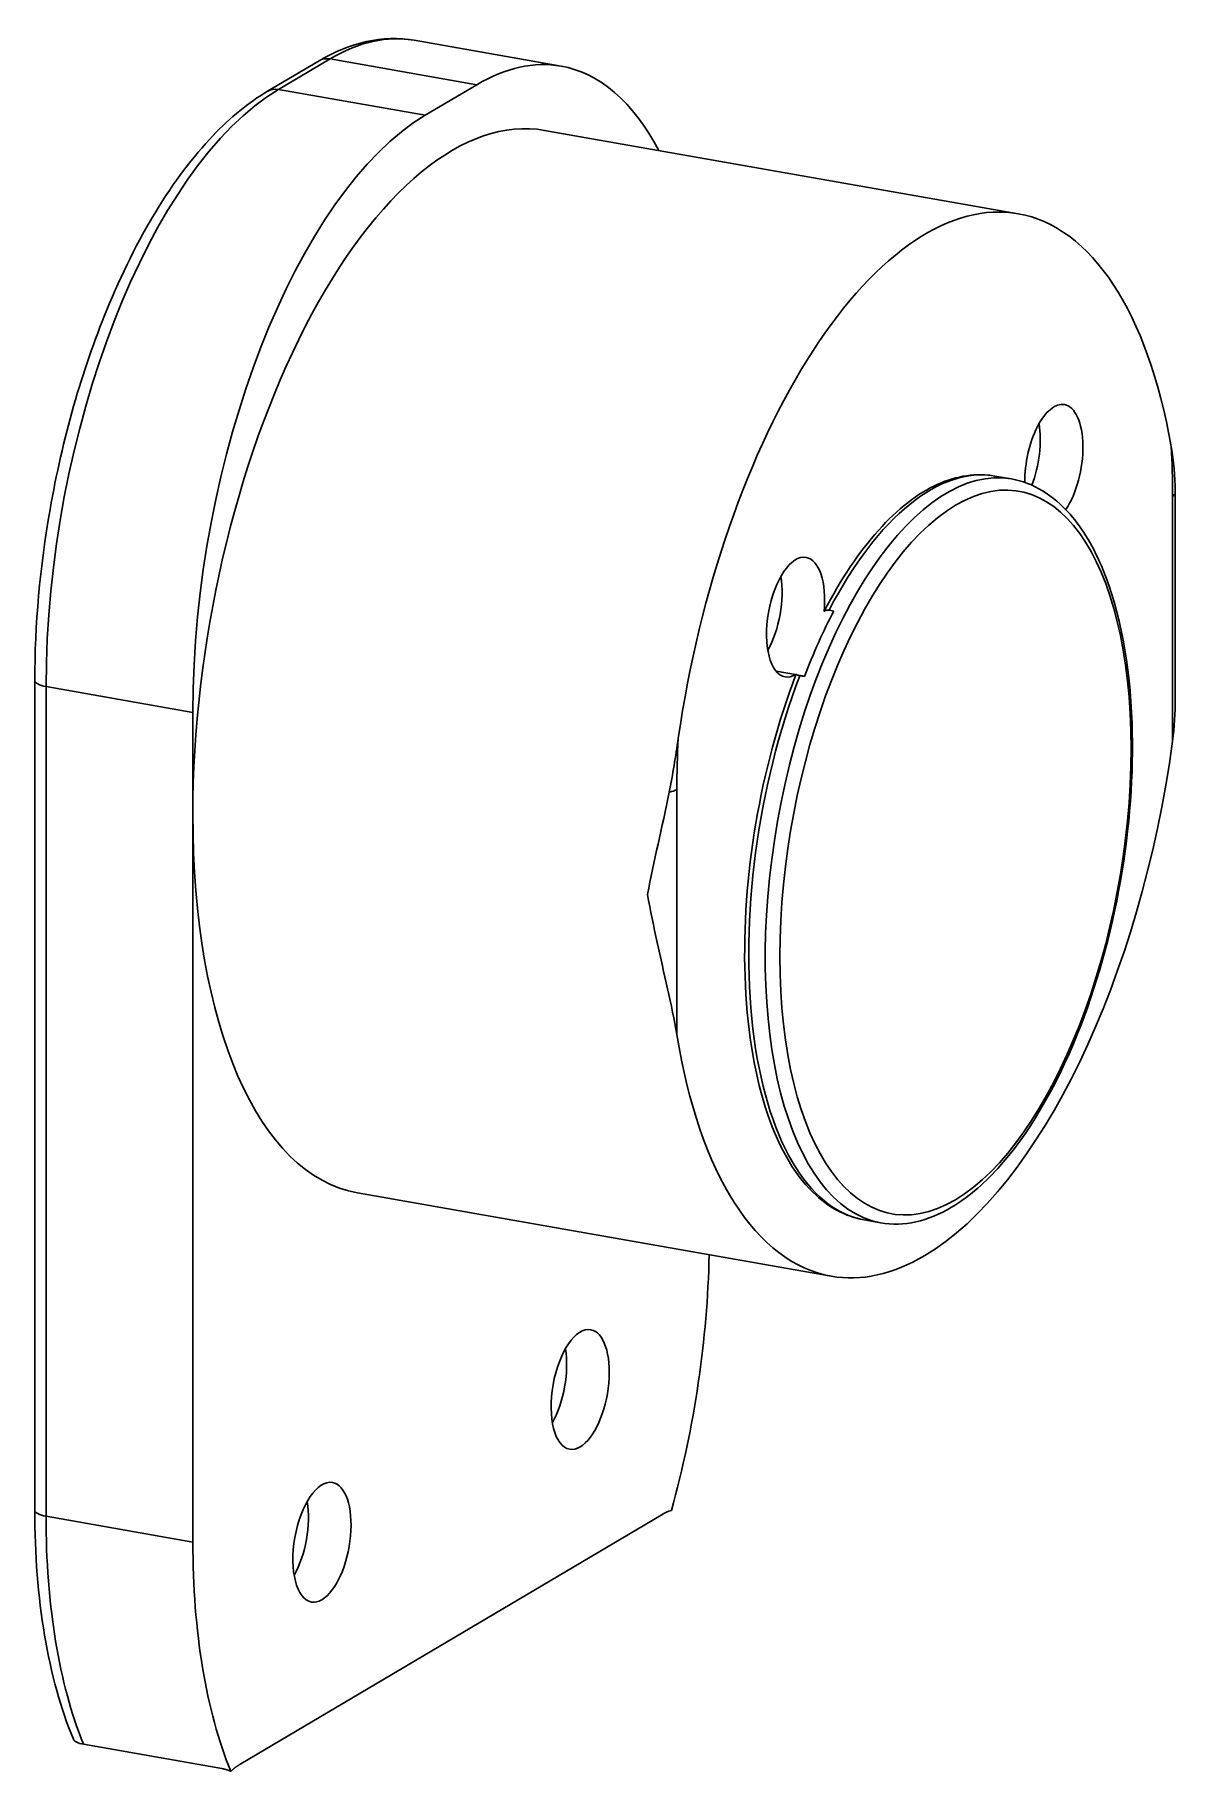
# Model space of a CAD drawing. Header units: millimetres. Extents: x -21.7 to 20.6, y -32.3 to 32.1.
import ezdxf

# ---------------------------------------------------------------- set-up
doc = ezdxf.new("R2010")
doc.units = ezdxf.units.MM
doc.layers.add('visible', color=7, linetype='Continuous')

msp = doc.modelspace()

# ---------------------------------------------------------------- linework, layer by layer
at = {"layer": 'visible'}
for p, q in [((-2.202, 30.926), (-7.645, 31.884)), ((-13.086, 29.992), (-11.171, 31.125)), ((-12.678, 30.06), (-10.764, 31.194)), ((-10.764, 31.194), (-5.32, 30.236)), ((-12.678, 30.06), (-7.235, 29.103)), ((-5.32, 30.236), (-7.235, 29.103)), ((-2.813, 28.544), (14.747, 25.455)), ((13.883, 15.728), (14.498, 15.62)), ((20.473, 14.982), (20.473, 5.895)), ((20.57, 15.106), (20.57, 7.474)), ((7.734, 10.754), (7.91, 10.723)), ((5.769, 8.495), (6.495, 8.367)), ((-21.712, -22.611), (-21.712, 8.151)), ((-21.295, 7.924), (-15.851, 6.966)), ((-21.295, -22.838), (-21.295, 7.924)), ((6.53, 8.361), (6.83, 8.308)), ((6.649, 8.323), (6.824, 8.292)), ((-15.851, 6.966), (-15.851, 3.18)), ((2.091, -4.982), (2.091, 4.104)), ((-15.851, 3.18), (-15.851, -23.795)), ((-9.743, -10.852), (7.817, -13.941)), ((9.032, -11.848), (9.647, -11.956)), ((-21.295, -22.838), (-15.851, -23.795)), ((1.516, -22.794), (-14.071, -32.018)), ((-14.78, -32.193), (-19.906, -31.292))]:
    msp.add_line(p, q, dxfattribs=at)
for centre, major_axis, ratio, start_param, end_param in [((-10.764, 14.156), (3.118, 17.728), 0.453085, -6.283185, -5.912852), ((-10.764, 30.436), (-0.407, 0.688), 0.831032, 5.664381, 6.283185), ((-5.32, 13.199), (3.118, 17.728), 0.453085, -6.283185, -5.912852), ((-5.32, 13.199), (3.118, 17.728), 0.453085, -0.528152, 0), ((-12.678, 13.023), (3.118, 17.728), 0.453085, -5.912852, -4.342056), ((-12.678, 29.303), (-0.407, 0.688), 0.831032, 5.664381, 6.283185), ((-7.235, 12.065), (3.118, 17.728), 0.453085, -5.912852, -4.342056), ((-6.278, 8.846), (-3.465, -19.698), 0.453085, 3.141593, 5.082722), ((11.282, 5.757), (-3.465, -19.698), 0.453085, 3.141593, 4.779235), ((11.282, 5.757), (-3.465, -19.698), 0.453085, 2.244617, 3.141593), ((16.069, 16.162), (-0.39, -2.216), 0.453085, 3.141593, 5.098062), ((16.069, 16.162), (-0.39, -2.216), 0.453085, 0.793758, 3.141593), ((14.489, 16.44), (-0.39, -2.216), 0.453085, 1.15822, 2.235631), ((12.424, 1.77), (-2.356, -13.394), 0.453085, 0.370333, 6.653518), ((12.239, 10.11), (2.98, 16.94), 0.453085, -1.200463, -1.085267), ((12.072, 1.832), (-2.425, -13.788), 0.453085, 3.141593, 6.283185), ((11.458, 1.94), (-2.425, -13.788), 0.453085, 3.141593, 4.101062), ((11.282, 1.971), (2.416, 13.736), 0.453085, -5.985366, -5.32001), ((19.77, 15.106), (-0.8, 0), 0.322645, -3.64075, -3.141593), ((19.77, 15.106), (-0.8, 0), 0.322645, -3.141593, -3.123033), ((6.495, 10.496), (-0.39, -2.216), 0.453085, 3.141593, 6.283185), ((6.495, 10.496), (-0.39, -2.216), 0.453085, 1.747267, 3.141593), ((4.915, 10.774), (-0.39, -2.216), 0.453085, 0.905962, 2.235631), ((11.633, 1.909), (-2.425, -13.788), 0.453085, 4.101062, 4.312266), ((11.282, 1.971), (2.416, 13.736), 0.453085, -5.116218, -3.439412), ((6.495, 10.496), (-0.39, -2.216), 0.453085, 0.370333, 0.382875), ((-20.912, 8.151), (-0.8, 0), 0.322645, -6.283185, -5.211546), ((11.458, 1.94), (-2.425, -13.788), 0.453085, 4.312266, 6.283185), ((6.495, 10.496), (-0.39, -2.216), 0.453085, 0, 0.370333), ((10.325, 8.977), (2.98, 16.94), 0.453085, -4.457252, -4.342056), ((11.282, 5.757), (-3.465, -19.698), 0.453085, 0.370333, 1.657335), ((1.389, 4.228), (0.8, 0), 0.322645, 5.266312, 5.784028), ((-6.278, 8.846), (-3.465, -19.698), 0.453085, 5.082722, 6.283185), ((11.282, 5.757), (-3.465, -19.698), 0.453085, 5.366516, 6.283185), ((-5.32, -17.563), (3.118, 17.728), 0.453085, -1.780048, -1.240134), ((11.282, 5.757), (-3.465, -19.698), 0.453085, 0, 0.370333), ((-1.491, -18.137), (-0.39, -2.216), 0.453085, 3.141593, 6.283185), ((-1.491, -18.137), (-0.39, -2.216), 0.453085, 0.370333, 3.141593), ((-3.071, -17.859), (-0.39, -2.216), 0.453085, 0.905962, 2.235631), ((-1.491, -18.137), (-0.39, -2.216), 0.453085, 0, 0.370333), ((-11.064, -23.802), (-0.39, -2.216), 0.453085, 3.141593, 6.283185), ((-11.064, -23.802), (-0.39, -2.216), 0.453085, 0.370333, 3.141593), ((-12.645, -23.524), (-0.39, -2.216), 0.453085, 0.905962, 2.235631), ((-20.912, -22.611), (-0.8, 0), 0.322645, -6.283185, -5.211546), ((-12.678, -17.739), (3.118, 17.728), 0.453085, -4.342056, -3.766329), ((-7.235, -18.696), (3.118, 17.728), 0.453085, -4.342056, -3.762472), ((-11.064, -23.802), (-0.39, -2.216), 0.453085, 0, 0.370333)]:
    msp.add_ellipse(centre, major_axis=major_axis, ratio=ratio, start_param=start_param, end_param=end_param, dxfattribs=at)
for points, degree in [([(-11.171, 31.125), (-10.025, 31.807), (-8.805, 32.09), (-7.645, 31.884)], 3), ([(20.57, 15.164), (20.569, 15.718), (20.513, 16.277), (20.418, 16.821)], 3), ([(13.883, 15.728), (13.196, 15.85), (12.473, 15.741), (11.766, 15.423)], 3), ([(20.57, 15.11), (20.57, 15.164)], 1), ([(20.57, 15.106), (20.57, 15.164)], 1), ([(7.734, 10.754), (7.64, 10.77), (7.552, 10.712)], 2), ([(6.53, 8.361), (6.509, 8.375)], 1), ([(6.649, 8.323), (6.575, 8.336), (6.53, 8.361)], 2), ([(20.57, 7.474), (20.57, 6.948), (20.543, 6.417), (20.473, 5.895)], 3), ([(2.146, 6.008), (2.047, 5.33), (1.94, 4.656), (1.81, 4.008)], 3), ([(1.006, 0.215), (1.239, 1.436), (1.542, 2.696), (1.81, 4.008)], 3), ([(9.032, -11.848), (8.345, -11.728), (7.703, -11.379), (7.146, -10.839)], 3), ([(9.647, -11.956), (10.501, -12.108), (11.406, -11.902), (12.276, -11.385)], 3), ([(-20.278, -31.107), (-21.22, -28.863), (-21.713, -25.884), (-21.712, -22.611)], 3), ([(1.889, -22.628), (1.771, -22.655), (1.645, -22.717), (1.516, -22.794)], 3), ([(-19.906, -31.292), (-20.11, -31.257), (-20.247, -31.186), (-20.278, -31.107)], 3), ([(-14.444, -32.294), (-14.266, -32.129), (-14.071, -32.018)], 2), ([(-14.444, -32.294), (-14.619, -32.222), (-14.78, -32.193)], 2)]:
    msp.add_open_spline(points, degree=degree, dxfattribs=at)
for points, knots in [([(-21.712, 8.151), (-21.712, 10.202), (-21.519, 12.362), (-21.145, 14.492), (-20.691, 17.088), (-19.967, 19.634), (-19.042, 21.89), (-17.956, 24.543), (-16.597, 26.786), (-15.105, 28.347), (-14.454, 29.03), (-13.781, 29.578), (-13.086, 29.992)], [0, 0, 0, 0, 0.234102, 0.234102, 0.234102, 0.519368, 0.519368, 0.519368, 0.854296, 0.854296, 0.854296, 1, 1, 1, 1]), ([(12.276, -11.385), (12.863, -11.036), (13.433, -10.557), (13.987, -9.948), (15.105, -8.721), (16.13, -6.983), (16.949, -4.943), (17.645, -3.214), (18.191, -1.271), (18.537, 0.706), (18.885, 2.683), (19.033, 4.696), (18.967, 6.557), (18.892, 8.74), (18.524, 10.711), (17.896, 12.24), (17.559, 13.065), (17.147, 13.763), (16.668, 14.311), (16.048, 15.022), (15.306, 15.479), (14.498, 15.62)], [0, 0, 0, 0, 0.159612, 0.159612, 0.159612, 0.483214, 0.483214, 0.483214, 0.56302, 0.56302, 0.56302, 0.642826, 0.642826, 0.642826, 0.802437, 0.802437, 0.802437, 0.888403, 0.888403, 0.888403, 1, 1, 1, 1]), ([(1.006, 0.215), (1.221, -0.986), (1.494, -2.157), (1.746, -3.278), (1.877, -3.864), (2.003, -4.437), (2.091, -4.982)], [0, 0, 0, 0, 0.655751, 0.655751, 0.655751, 1, 1, 1, 1])]:
    msp.add_open_spline(points, degree=3, knots=knots, dxfattribs=at)

doc.saveas('drawing.dxf')
